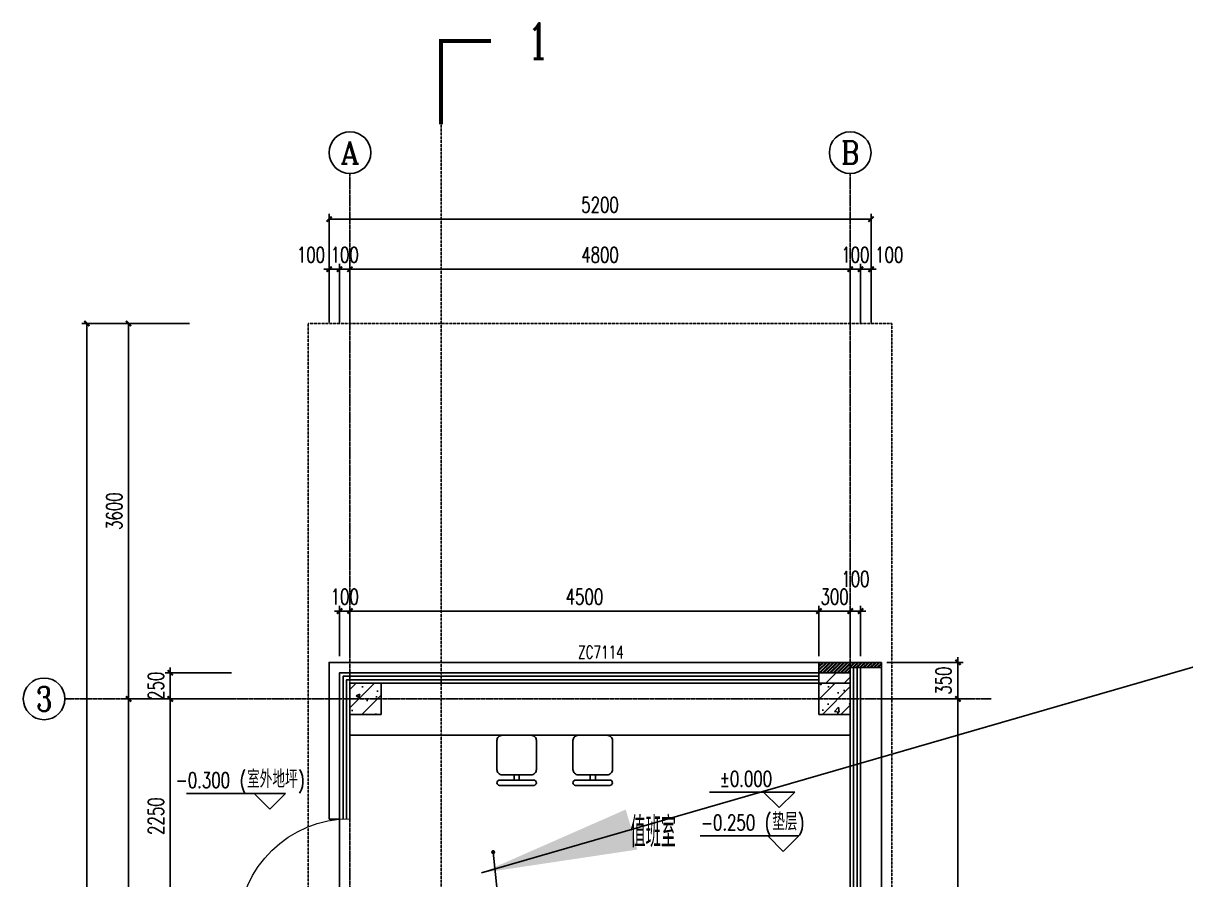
# Model space of a CAD drawing. Extents: x -954573 to 446329, y 489853 to 1226784.
# Drawn here: x -115589 to -104434, y 717985 to 726200 of the extents above; entities that cross this region are included whole.
import ezdxf
from ezdxf.enums import TextEntityAlignment as Align

# ---------------------------------------------------------------- set-up
doc = ezdxf.new("R2010")
doc.units = 0
doc.header["$LTSCALE"] = 10
doc.header["$MEASUREMENT"] = 0
doc.linetypes.add('10平面$0$DOTE', pattern=[2.42, 2, -0.2, 0.02, -0.2])
doc.linetypes.add('10平面$1$DASH', pattern=[0.35, 0.25, -0.1])
doc.layers.get('Defpoints').update_dxf_attribs({"color": 210})
for name, color, linetype in [('10平面$0$A-AXIS-D', 8, 'Continuous'), ('10平面$0$A-AXIS-DOTE', 8, '10平面$0$DOTE'), ('10平面$0$A-AXIS-DP', 8, 'Continuous'), ('10平面$0$A-AXIS-ELEV', 8, 'Continuous'), ('10平面$0$A-AXIS-SYMB', 8, 'Continuous'), ('10平面$0$A-FURN', 8, 'Continuous'), ('10平面$0$A-HATCH-2', 8, 'Continuous'), ('10平面$0$A-LIN-V', 8, 'Continuous'), ('10平面$0$A-TEXT', 8, 'Continuous'), ('10平面$0$A-WINDOW', 8, 'Continuous'), ('10平面$0$AS-COLN', 8, 'Continuous'), ('10平面$0$AS-WALL', 8, 'Continuous'), ('10平面$0$DIM_SYMB', 8, 'Continuous'), ('10平面$0$PUB_HATCH', 8, 'Continuous'), ('10平面$0$PUB_TEXT', 8, 'Continuous'), ('A-LIN-V', 9, 'Continuous'), ('建-引出', 3, 'Continuous')]:
    doc.layers.add(name, color=color, linetype=linetype)
doc.styles.add('10平面$0$_TCH_AXIS', font='COMPLEX', dxfattribs={"bigfont": 'GBCBIG'})
doc.styles.add('10平面$0$_TCH_DIM', font='SIMPLEX', dxfattribs={"bigfont": 'GBCBIG'})
doc.styles.add('10平面$0$_TCH_DIM_T3', font='SIMPLEX', dxfattribs={"width": 0.705882, "bigfont": 'GBCBIG'})
doc.styles.add('10平面$0$_TCH_LABEL', font='COMPLEX', dxfattribs={"bigfont": 'GBCBIG'})
doc.styles.add('10平面$0$_TCH_SPACE', font='SIMPLEX', dxfattribs={"height": 5, "bigfont": 'GBCBIG'})
doc.dimstyles.new('10平面$0$_TCH_ARCH&&50', dxfattribs={"dimtxt": 148.75, "dimasz": 50, "dimexe": 50, "dimexo": 50, "dimgap": 63.125, "dimtad": 1, "dimdec": 0, "dimzin": 0, "dimdsep": 46, "dimtxsty": '10平面$0$_TCH_DIM_T3', "dimblk": '10平面$0$_ArchTick', "dimcen": 0.09, "dimclrt": 7, "dimazin": 2, "dimtfac": 1, "dimtdec": 0, "dimtix": 1, "dimtmove": 2, "dimatfit": 3, "dimfxl": 0, "dimtolj": 1, "dimtzin": 0, "dimarcsym": 0})
pattern_1 = [(45, (0, 0), (-88.388348, 88.388348), []), (50, (0, 0), (358.63009, -31.37607), [37.5, -412.5]), (355, (0, 0), (-69.37567, 376.09607), [30, -330]), (100.4514, (29.9, -2.6), (289.2547, 344.71977), [31.8701, -350.57106]), (46.1842, (0, 100), (533.62052, -82.7595), [56.25, -618.75]), (96.6356, (44.47, 93.1), (467.33135, 487.05894), [47.80514, -525.8565]), (351.1842, (0, 100), (467.33097, 487.0593), [45, -495]), (21, (50, 75), (298.45353, -201.30945), [37.5, -412.5]), (326, (50, 75), (121.65767, 362.57502), [30, -330]), (71.4514, (74.87, 58.22), (420.11131, 161.26525), [31.8701, -350.57106]), (37.5, (0, 0), (6.079928, 166.446927), [0, -326, 0, -335, 0, -331.25]), (7.5, (0, 0), (131.53477, 197.205856), [0, -191, 0, -318.5, 0, -126.25]), (327.5, (-111.5, 0), (266.911218, -11.277436), [0, -125, 0, -390, 0, -517.5]), (317.5, (-161.5, 0), (291.593085, 50.05249), [0, -162.5, 0, -259, 0, -367.5])]

# ---------------------------------------------------------------- blocks, each defined once
blk = doc.blocks.new('10平面$0$_ArchTick')
at = {"color": 0, "linetype": 'ByBlock', "const_width": 0.4}
blk.add_lwpolyline([(-0.5, -0.5), (0.5, 0.5)], dxfattribs=at)
blk = doc.blocks.new('*D3127')
at = {"layer": '10平面$0$A-AXIS-D', "color": 0, "lineweight": -2}
for p, q in [((106744, -85100), (106108, -85100)), ((106158, -89150), (106158, -85100)), ((106744, -89150), (106108, -89150))]:
    blk.add_line(p, q, dxfattribs=at)
at = {"layer": 'Defpoints', "color": 0}
for p in [(106158, -85100), (106794, -85100), (106794, -89150)]:
    blk.add_point(p, dxfattribs=at)
at = {"layer": '10平面$0$A-AXIS-D', "color": 0, "lineweight": -2, "xscale": 50, "yscale": 50, "zscale": 50}
for p, rotation in [((106158, -85100), 90), ((106158, -89150), 270)]:
    blk.add_blockref('10平面$0$_ArchTick', p, dxfattribs=dict(at, rotation=rotation))
at = {"layer": '10平面$0$A-AXIS-D', "color": 7, "insert": (106021, -87125), "char_height": 148.8, "attachment_point": 5, "rotation": 90, "style": '10平面$0$_TCH_DIM_T3'}
blk.add_mtext('\\A1;4050', dxfattribs=at)
blk = doc.blocks.new('*D3128')
at = {"layer": '10平面$0$A-AXIS-D', "color": 0, "lineweight": -2}
for p, q in [((106744, -81500), (106108, -81500)), ((106158, -85100), (106158, -81500)), ((106744, -85100), (106108, -85100))]:
    blk.add_line(p, q, dxfattribs=at)
at = {"layer": 'Defpoints', "color": 0}
for p in [(106158, -81500), (106794, -81500), (106794, -85100)]:
    blk.add_point(p, dxfattribs=at)
at = {"layer": '10平面$0$A-AXIS-D', "color": 0, "lineweight": -2, "xscale": 50, "yscale": 50, "zscale": 50}
for p, rotation in [((106158, -81500), 90), ((106158, -85100), 270)]:
    blk.add_blockref('10平面$0$_ArchTick', p, dxfattribs=dict(at, rotation=rotation))
at = {"layer": '10平面$0$A-AXIS-D', "color": 7, "insert": (106021, -83300), "char_height": 148.8, "attachment_point": 5, "rotation": 90, "style": '10平面$0$_TCH_DIM_T3'}
blk.add_mtext('\\A1;3600', dxfattribs=at)
blk = doc.blocks.new('*D3133')
at = {"layer": '10平面$0$A-AXIS-D', "color": 0, "lineweight": -2}
for p, q in [((106744, -81500), (105708, -81500)), ((105758, -95750), (105758, -81500)), ((106744, -95750), (105708, -95750))]:
    blk.add_line(p, q, dxfattribs=at)
at = {"layer": 'Defpoints', "color": 0}
for p in [(105758, -81500), (106794, -81500), (106794, -95750)]:
    blk.add_point(p, dxfattribs=at)
at = {"layer": '10平面$0$A-AXIS-D', "color": 0, "lineweight": -2, "xscale": 50, "yscale": 50, "zscale": 50}
for p, rotation in [((105758, -81500), 90), ((105758, -95750), 270)]:
    blk.add_blockref('10平面$0$_ArchTick', p, dxfattribs=dict(at, rotation=rotation))
at = {"layer": '10平面$0$A-AXIS-D', "color": 7, "insert": (105621, -88625), "char_height": 148.8, "attachment_point": 5, "rotation": 90, "style": '10平面$0$_TCH_DIM_T3'}
blk.add_mtext('\\A1;14250', dxfattribs=at)
blk = doc.blocks.new('*D3134')
at = {"layer": '10平面$0$A-AXIS-D', "color": 0, "lineweight": -2}
for p, q in [((113182, -80979), (113132, -80979)), ((113182, -81490), (113182, -80929)), ((113182, -80979), (113282, -80979)), ((113282, -81490), (113282, -80929)), ((113282, -80979), (113332, -80979))]:
    blk.add_line(p, q, dxfattribs=at)
at = {"layer": 'Defpoints', "color": 0}
for p in [(113282, -80979), (113182, -81540), (113282, -81540)]:
    blk.add_point(p, dxfattribs=at)
at = {"layer": '10平面$0$A-AXIS-D', "color": 0, "lineweight": -2, "xscale": 50, "yscale": 50, "zscale": 50}
blk.add_blockref('10平面$0$_ArchTick', (113182, -80979), dxfattribs=at)
at = {"layer": '10平面$0$A-AXIS-D', "color": 0, "lineweight": -2, "xscale": 50, "yscale": 50, "zscale": 50, "rotation": 180}
blk.add_blockref('10平面$0$_ArchTick', (113282, -80979), dxfattribs=at)
at = {"layer": '10平面$0$A-AXIS-D', "color": 7, "insert": (113457, -80841), "char_height": 148.8, "attachment_point": 5, "style": '10平面$0$_TCH_DIM_T3'}
blk.add_mtext('\\A1;100', dxfattribs=at)
blk = doc.blocks.new('*D3135')
at = {"layer": '10平面$0$A-AXIS-D', "color": 0, "lineweight": -2}
for p, q in [((113082, -80979), (113032, -80979)), ((113082, -81490), (113082, -80929)), ((113082, -80979), (113182, -80979)), ((113182, -81490), (113182, -80929)), ((113182, -80979), (113232, -80979))]:
    blk.add_line(p, q, dxfattribs=at)
at = {"layer": 'Defpoints', "color": 0}
for p in [(113182, -80979), (113082, -81540), (113182, -81540)]:
    blk.add_point(p, dxfattribs=at)
at = {"layer": '10平面$0$A-AXIS-D', "color": 0, "lineweight": -2, "xscale": 50, "yscale": 50, "zscale": 50}
blk.add_blockref('10平面$0$_ArchTick', (113082, -80979), dxfattribs=at)
at = {"layer": '10平面$0$A-AXIS-D', "color": 0, "lineweight": -2, "xscale": 50, "yscale": 50, "zscale": 50, "rotation": 180}
blk.add_blockref('10平面$0$_ArchTick', (113182, -80979), dxfattribs=at)
at = {"layer": '10平面$0$A-AXIS-D', "color": 7, "insert": (113132, -80841), "char_height": 148.8, "attachment_point": 5, "style": '10平面$0$_TCH_DIM_T3'}
blk.add_mtext('\\A1;100', dxfattribs=at)
blk = doc.blocks.new('*D3136')
at = {"layer": '10平面$0$A-AXIS-D', "color": 0, "lineweight": -2}
for p, q in [((108282, -81490), (108282, -80929)), ((108282, -80979), (113082, -80979)), ((113082, -81490), (113082, -80929))]:
    blk.add_line(p, q, dxfattribs=at)
at = {"layer": 'Defpoints', "color": 0}
for p in [(113082, -80979), (108282, -81540), (113082, -81540)]:
    blk.add_point(p, dxfattribs=at)
at = {"layer": '10平面$0$A-AXIS-D', "color": 0, "lineweight": -2, "xscale": 50, "yscale": 50, "zscale": 50, "rotation": 180}
blk.add_blockref('10平面$0$_ArchTick', (108282, -80979), dxfattribs=at)
at = {"layer": '10平面$0$A-AXIS-D', "color": 0, "lineweight": -2, "xscale": 50, "yscale": 50, "zscale": 50}
blk.add_blockref('10平面$0$_ArchTick', (113082, -80979), dxfattribs=at)
at = {"layer": '10平面$0$A-AXIS-D', "color": 7, "insert": (110682, -80841), "char_height": 148.8, "attachment_point": 5, "style": '10平面$0$_TCH_DIM_T3'}
blk.add_mtext('\\A1;4800', dxfattribs=at)
blk = doc.blocks.new('*D3137')
at = {"layer": '10平面$0$A-AXIS-D', "color": 0, "lineweight": -2}
for p, q in [((108182, -80979), (108132, -80979)), ((108182, -81490), (108182, -80929)), ((108182, -80979), (108282, -80979)), ((108282, -81490), (108282, -80929)), ((108282, -80979), (108332, -80979))]:
    blk.add_line(p, q, dxfattribs=at)
at = {"layer": 'Defpoints', "color": 0}
for p in [(108282, -80979), (108182, -81540), (108282, -81540)]:
    blk.add_point(p, dxfattribs=at)
at = {"layer": '10平面$0$A-AXIS-D', "color": 0, "lineweight": -2, "xscale": 50, "yscale": 50, "zscale": 50}
blk.add_blockref('10平面$0$_ArchTick', (108182, -80979), dxfattribs=at)
at = {"layer": '10平面$0$A-AXIS-D', "color": 0, "lineweight": -2, "xscale": 50, "yscale": 50, "zscale": 50, "rotation": 180}
blk.add_blockref('10平面$0$_ArchTick', (108282, -80979), dxfattribs=at)
at = {"layer": '10平面$0$A-AXIS-D', "color": 7, "insert": (108232, -80841), "char_height": 148.8, "attachment_point": 5, "style": '10平面$0$_TCH_DIM_T3'}
blk.add_mtext('\\A1;100', dxfattribs=at)
blk = doc.blocks.new('*D3138')
at = {"layer": '10平面$0$A-AXIS-D', "color": 0, "lineweight": -2}
for p, q in [((108083, -80979), (108033, -80979)), ((108083, -81490), (108083, -80929)), ((108083, -80979), (108182, -80979)), ((108182, -81490), (108182, -80929)), ((108182, -80979), (108232, -80979))]:
    blk.add_line(p, q, dxfattribs=at)
at = {"layer": 'Defpoints', "color": 0}
for p in [(108182, -80979), (108083, -81540), (108182, -81540)]:
    blk.add_point(p, dxfattribs=at)
at = {"layer": '10平面$0$A-AXIS-D', "color": 0, "lineweight": -2, "xscale": 50, "yscale": 50, "zscale": 50}
blk.add_blockref('10平面$0$_ArchTick', (108083, -80979), dxfattribs=at)
at = {"layer": '10平面$0$A-AXIS-D', "color": 0, "lineweight": -2, "xscale": 50, "yscale": 50, "zscale": 50, "rotation": 180}
blk.add_blockref('10平面$0$_ArchTick', (108182, -80979), dxfattribs=at)
at = {"layer": '10平面$0$A-AXIS-D', "color": 7, "insert": (107908, -80841), "char_height": 148.8, "attachment_point": 5, "style": '10平面$0$_TCH_DIM_T3'}
blk.add_mtext('\\A1;100', dxfattribs=at)
blk = doc.blocks.new('*D3139')
at = {"layer": '10平面$0$A-AXIS-D', "color": 0, "lineweight": -2}
for p, q in [((108083, -81490), (108083, -80449)), ((108083, -80499), (113282, -80499)), ((113282, -81490), (113282, -80449))]:
    blk.add_line(p, q, dxfattribs=at)
at = {"layer": 'Defpoints', "color": 0}
for p in [(113282, -80499), (108083, -81540), (113282, -81540)]:
    blk.add_point(p, dxfattribs=at)
at = {"layer": '10平面$0$A-AXIS-D', "color": 0, "lineweight": -2, "xscale": 50, "yscale": 50, "zscale": 50, "rotation": 180}
blk.add_blockref('10平面$0$_ArchTick', (108083, -80499), dxfattribs=at)
at = {"layer": '10平面$0$A-AXIS-D', "color": 0, "lineweight": -2, "xscale": 50, "yscale": 50, "zscale": 50}
blk.add_blockref('10平面$0$_ArchTick', (113282, -80499), dxfattribs=at)
at = {"layer": '10平面$0$A-AXIS-D', "color": 7, "insert": (110682, -80361), "char_height": 148.8, "attachment_point": 5, "style": '10平面$0$_TCH_DIM_T3'}
blk.add_mtext('\\A1;5200', dxfattribs=at)
blk = doc.blocks.new('*D3299')
at = {"layer": '10平面$0$A-AXIS-DP', "color": 0, "lineweight": -2}
for p, q in [((-113592, 617970), (-114228, 617970)), ((-114178, 615720), (-114178, 617970)), ((-113592, 615720), (-114228, 615720))]:
    blk.add_line(p, q, dxfattribs=at)
at = {"layer": 'Defpoints', "color": 0}
for p in [(-114178, 617970), (-113542, 617970), (-113542, 615720)]:
    blk.add_point(p, dxfattribs=at)
at = {"layer": '10平面$0$A-AXIS-DP', "color": 0, "lineweight": -2, "xscale": 50, "yscale": 50, "zscale": 50}
for p, rotation in [((-114178, 617970), 90), ((-114178, 615720), 270)]:
    blk.add_blockref('10平面$0$_ArchTick', p, dxfattribs=dict(at, rotation=rotation))
at = {"layer": '10平面$0$A-AXIS-DP', "color": 7, "insert": (-114316, 616845), "char_height": 148.8, "attachment_point": 5, "rotation": 90, "style": '10平面$0$_TCH_DIM_T3'}
blk.add_mtext('\\A1;2250', dxfattribs=at)
blk = doc.blocks.new('*D3300')
at = {"layer": '10平面$0$A-AXIS-DP', "color": 0, "lineweight": -2}
for p, q in [((-113592, 618220), (-114228, 618220)), ((-114178, 618220), (-114178, 618270)), ((-114178, 617970), (-114178, 618220)), ((-113592, 617970), (-114228, 617970)), ((-114178, 617970), (-114178, 617920))]:
    blk.add_line(p, q, dxfattribs=at)
at = {"layer": 'Defpoints', "color": 0}
for p in [(-114178, 618220), (-113542, 618220), (-113542, 617970)]:
    blk.add_point(p, dxfattribs=at)
at = {"layer": '10平面$0$A-AXIS-DP', "color": 0, "lineweight": -2, "xscale": 50, "yscale": 50, "zscale": 50}
for p, rotation in [((-114178, 618220), 270), ((-114178, 617970), 90)]:
    blk.add_blockref('10平面$0$_ArchTick', p, dxfattribs=dict(at, rotation=rotation))
at = {"layer": '10平面$0$A-AXIS-DP', "color": 7, "insert": (-114316, 618095), "char_height": 148.8, "attachment_point": 5, "rotation": 90, "style": '10平面$0$_TCH_DIM_T3'}
blk.add_mtext('\\A1;250', dxfattribs=at)
blk = doc.blocks.new('*D3301')
at = {"layer": '10平面$0$A-AXIS-DP', "color": 0, "lineweight": -2}
for p, q in [((-107654, 618812), (-107704, 618812)), ((-107654, 618380), (-107654, 618862)), ((-107654, 618812), (-107554, 618812)), ((-107554, 618380), (-107554, 618862)), ((-107554, 618812), (-107504, 618812))]:
    blk.add_line(p, q, dxfattribs=at)
at = {"layer": 'Defpoints', "color": 0}
for p in [(-107554, 618812), (-107654, 618330), (-107554, 618330)]:
    blk.add_point(p, dxfattribs=at)
at = {"layer": '10平面$0$A-AXIS-DP', "color": 0, "lineweight": -2, "xscale": 50, "yscale": 50, "zscale": 50}
blk.add_blockref('10平面$0$_ArchTick', (-107654, 618812), dxfattribs=at)
at = {"layer": '10平面$0$A-AXIS-DP', "color": 0, "lineweight": -2, "xscale": 50, "yscale": 50, "zscale": 50, "rotation": 180}
blk.add_blockref('10平面$0$_ArchTick', (-107554, 618812), dxfattribs=at)
at = {"layer": '10平面$0$A-AXIS-DP', "color": 7, "insert": (-107604, 619120), "char_height": 148.8, "attachment_point": 5, "style": '10平面$0$_TCH_DIM_T3'}
blk.add_mtext('\\A1;100', dxfattribs=at)
blk = doc.blocks.new('*D3302')
at = {"layer": '10平面$0$A-AXIS-DP', "color": 0, "lineweight": -2}
for p, q in [((-107954, 618812), (-108004, 618812)), ((-107954, 618380), (-107954, 618862)), ((-107954, 618812), (-107654, 618812)), ((-107654, 618380), (-107654, 618862)), ((-107654, 618812), (-107604, 618812))]:
    blk.add_line(p, q, dxfattribs=at)
at = {"layer": 'Defpoints', "color": 0}
for p in [(-107654, 618812), (-107954, 618330), (-107654, 618330)]:
    blk.add_point(p, dxfattribs=at)
at = {"layer": '10平面$0$A-AXIS-DP', "color": 0, "lineweight": -2, "xscale": 50, "yscale": 50, "zscale": 50}
blk.add_blockref('10平面$0$_ArchTick', (-107954, 618812), dxfattribs=at)
at = {"layer": '10平面$0$A-AXIS-DP', "color": 0, "lineweight": -2, "xscale": 50, "yscale": 50, "zscale": 50, "rotation": 180}
blk.add_blockref('10平面$0$_ArchTick', (-107654, 618812), dxfattribs=at)
at = {"layer": '10平面$0$A-AXIS-DP', "color": 7, "insert": (-107804, 618950), "char_height": 148.8, "attachment_point": 5, "style": '10平面$0$_TCH_DIM_T3'}
blk.add_mtext('\\A1;300', dxfattribs=at)
blk = doc.blocks.new('*D3303')
at = {"layer": '10平面$0$A-AXIS-DP', "color": 0, "lineweight": -2}
for p, q in [((-112454, 618380), (-112454, 618862)), ((-112454, 618812), (-107954, 618812)), ((-107954, 618380), (-107954, 618862))]:
    blk.add_line(p, q, dxfattribs=at)
at = {"layer": 'Defpoints', "color": 0}
for p in [(-107954, 618812), (-112454, 618330), (-107954, 618330)]:
    blk.add_point(p, dxfattribs=at)
at = {"layer": '10平面$0$A-AXIS-DP', "color": 0, "lineweight": -2, "xscale": 50, "yscale": 50, "zscale": 50, "rotation": 180}
blk.add_blockref('10平面$0$_ArchTick', (-112454, 618812), dxfattribs=at)
at = {"layer": '10平面$0$A-AXIS-DP', "color": 0, "lineweight": -2, "xscale": 50, "yscale": 50, "zscale": 50}
blk.add_blockref('10平面$0$_ArchTick', (-107954, 618812), dxfattribs=at)
at = {"layer": '10平面$0$A-AXIS-DP', "color": 7, "insert": (-110204, 618950), "char_height": 148.8, "attachment_point": 5, "style": '10平面$0$_TCH_DIM_T3'}
blk.add_mtext('\\A1;4500', dxfattribs=at)
blk = doc.blocks.new('*D3304')
at = {"layer": '10平面$0$A-AXIS-DP', "color": 0, "lineweight": -2}
for p, q in [((-112554, 618812), (-112604, 618812)), ((-112554, 618380), (-112554, 618862)), ((-112554, 618812), (-112454, 618812)), ((-112454, 618380), (-112454, 618862)), ((-112454, 618812), (-112404, 618812))]:
    blk.add_line(p, q, dxfattribs=at)
at = {"layer": 'Defpoints', "color": 0}
for p in [(-112454, 618812), (-112554, 618330), (-112454, 618330)]:
    blk.add_point(p, dxfattribs=at)
at = {"layer": '10平面$0$A-AXIS-DP', "color": 0, "lineweight": -2, "xscale": 50, "yscale": 50, "zscale": 50}
blk.add_blockref('10平面$0$_ArchTick', (-112554, 618812), dxfattribs=at)
at = {"layer": '10平面$0$A-AXIS-DP', "color": 0, "lineweight": -2, "xscale": 50, "yscale": 50, "zscale": 50, "rotation": 180}
blk.add_blockref('10平面$0$_ArchTick', (-112454, 618812), dxfattribs=at)
at = {"layer": '10平面$0$A-AXIS-DP', "color": 7, "insert": (-112504, 618950), "char_height": 148.8, "attachment_point": 5, "style": '10平面$0$_TCH_DIM_T3'}
blk.add_mtext('\\A1;100', dxfattribs=at)
blk = doc.blocks.new('*D3318')
at = {"layer": '10平面$0$A-AXIS-DP', "color": 0, "lineweight": -2}
for p, q in [((-107304, 617970), (-106570, 617970)), ((-106620, 613920), (-106620, 617970)), ((-107304, 613920), (-106570, 613920))]:
    blk.add_line(p, q, dxfattribs=at)
at = {"layer": 'Defpoints', "color": 0}
for p in [(-107354, 617970), (-106620, 617970), (-107354, 613920)]:
    blk.add_point(p, dxfattribs=at)
at = {"layer": '10平面$0$A-AXIS-DP', "color": 0, "lineweight": -2, "xscale": 50, "yscale": 50, "zscale": 50}
for p, rotation in [((-106620, 617970), 90), ((-106620, 613920), 270)]:
    blk.add_blockref('10平面$0$_ArchTick', p, dxfattribs=dict(at, rotation=rotation))
at = {"layer": '10平面$0$A-AXIS-DP', "color": 7, "insert": (-106758, 615945), "char_height": 148.8, "attachment_point": 5, "rotation": 90, "style": '10平面$0$_TCH_DIM_T3'}
blk.add_mtext('\\A1;4050', dxfattribs=at)
blk = doc.blocks.new('*D3319')
at = {"layer": '10平面$0$A-AXIS-DP', "color": 0, "lineweight": -2}
for p, q in [((-106620, 618320), (-106620, 618370)), ((-107304, 618320), (-106570, 618320)), ((-106620, 617970), (-106620, 618320)), ((-107304, 617970), (-106570, 617970)), ((-106620, 617970), (-106620, 617920))]:
    blk.add_line(p, q, dxfattribs=at)
at = {"layer": 'Defpoints', "color": 0}
for p in [(-107354, 618320), (-106620, 618320), (-107354, 617970)]:
    blk.add_point(p, dxfattribs=at)
at = {"layer": '10平面$0$A-AXIS-DP', "color": 0, "lineweight": -2, "xscale": 50, "yscale": 50, "zscale": 50}
for p, rotation in [((-106620, 618320), 270), ((-106620, 617970), 90)]:
    blk.add_blockref('10平面$0$_ArchTick', p, dxfattribs=dict(at, rotation=rotation))
at = {"layer": '10平面$0$A-AXIS-DP', "color": 7, "insert": (-106758, 618145), "char_height": 148.8, "attachment_point": 5, "rotation": 90, "style": '10平面$0$_TCH_DIM_T3'}
blk.add_mtext('\\A1;350', dxfattribs=at)
blk = doc.blocks.new('10平面$0$$plan$00002451')
at = {"layer": '10平面$0$A-FURN'}
for p, q in [((25.26792, -50.53584), (-25.26792, -50.53584)), ((25.26792, -101.07168), (-25.26792, -101.07168))]:
    blk.add_line(p, q, dxfattribs=at)
blk.add_lwpolyline([(-25.26792, -50.53584), (-25.26792, -101.07168), (-138.97356, -101.07168, 0.4142135624), (-189.5094, -151.60752), (-189.5094, -429.55464, 0.4142135624), (-138.97356, -480.09048), (138.97356, -480.09048, 0.4142135624), (189.5094, -429.55464), (189.5094, -151.60752, 0.4142135624), (138.97356, -101.07168), (25.26792, -101.07168), (25.26792, -50.53584), (164.24148, -50.53584, 1), (164.24148, 0), (-164.24148, 0, 1), (-164.24148, -50.53584)], format="xyb", close=True, dxfattribs=at)
blk = doc.blocks.new('10平面$0$$DorLib2D$00000001')
for p, q in [((0.45, 0.975), (0.5, 0.975)), ((0.45, 0), (0.45, 0.975)), ((0.5, 0), (0.5, 0.975)), ((0.5, 0), (0.45, 0))]:
    blk.add_line(p, q)
at = {"lineweight": 13}
blk.add_arc((0.475, 0), 0.975, 91.4693, 180, dxfattribs=at)
blk = doc.blocks.new('10平面$0$dote')
at = {"layer": '10平面$0$A-AXIS-D'}
for centre in [(108282.2, -79860.8), (113082.2, -79860.8), (105347.2, -85100)]:
    blk.add_circle(centre, 200, dxfattribs=at)
at = {"layer": '10平面$0$A-AXIS-DOTE'}
for p, q in [((108282.2, -97318.5), (108282.2, -80060.8)), ((113082.2, -97318.5), (113082.2, -80060.8)), ((105547.2, -85100), (114434.2, -85100))]:
    blk.add_line(p, q, dxfattribs=at)
at = {"layer": '10平面$0$PUB_TEXT', "style": '10平面$0$_TCH_AXIS'}
for s, height, p, p2 in [('A', 212.6, (108191.1, -79967.1), (108373.3, -79967.1)), ('B', 217.6, (112994.1, -79969.6), (113170.3, -79969.6)), ('3', 233, (105269.5, -85216.5), (105424.8, -85216.5))]:
    blk.add_text(s, height=height, dxfattribs=at).set_placement(p, p2, align=Align.FIT)
at = {"layer": '10平面$0$A-AXIS-D'}
for p1, p2, distance, picture, middle in [((108082.5, -81539.7), (113282.2, -81539.7), 1041.1, '*D3139', (110682.4, -80361.1)), ((108182.2, -81539.7), (108282.2, -81539.7), 561.1, '*D3137', (108232.2, -80841.1)), ((108282.2, -81539.7), (113082.2, -81539.7), 561.1, '*D3136', (110682.2, -80841.1)), ((113082.2, -81539.7), (113182.2, -81539.7), 561.1, '*D3135', (113132.2, -80841.1)), ((106794.2, -95749.7), (106794.2, -81500), 1036, '*D3133', (105620.7, -88624.8)), ((106794.2, -85100), (106794.2, -81500), 636, '*D3128', (106020.7, -83300)), ((106794.2, -89149.7), (106794.2, -85100), 636, '*D3127', (106020.7, -87124.8))]:
    dim = blk.add_aligned_dim(p1=p1, p2=p2, distance=distance, dimstyle='10平面$0$_TCH_ARCH&&50', dxfattribs=at)
    dim.commit()
    dim.dimension.update_dxf_attribs({"geometry": picture, "text_midpoint": middle})
for base, p1, p2, picture, middle in [((108182.2, -80978.6), (108082.5, -81539.7), (108182.2, -81539.7), '*D3138', (107907.5, -80841.1)), ((113282.2, -80978.6), (113182.2, -81539.7), (113282.2, -81539.7), '*D3134', (113457.2, -80841.1))]:
    dim = blk.add_linear_dim(base=base, p1=p1, p2=p2, angle=0, dimstyle='10平面$0$_TCH_ARCH&&50', dxfattribs=at)
    dim.commit()
    dim.dimension.update_dxf_attribs({"geometry": picture, "text_midpoint": middle, "dimtype": 129})
blk = doc.blocks.new('10平面$0$42342343')
at = {"layer": '10平面$0$A-HATCH-2'}
h = blk.add_hatch(dxfattribs=at)
h.set_pattern_fill('ANSI32', color=256, scale=5)
h.set_pattern_definition([(45, (-0.0001, 100), (-16.8379802, 16.8379802), []), (45, (11.225, 100), (-16.8379802, 16.8379802), [])])
h.paths.add_polyline_path([(-107354.2, 618270.3), (-107354.2, 618320.3), (-107954.2, 618320.3), (-107954.2, 618220.3), (-107654.2, 618220.3), (-107654.2, 618270.3)])
at = {"layer": '10平面$0$PUB_HATCH'}
h = blk.add_hatch(dxfattribs=at)
h.set_pattern_fill('普通砖', color=256, scale=50, style=0)
h.set_pattern_definition([(45, (0, 89.76), (-88.388383, 88.388383), [])])
h.paths.add_polyline_path([(-107954.2, 618120.3), (-107654.2, 618120.3), (-107654.2, 618220.3), (-107954.2, 618220.3)])
h = blk.add_hatch(dxfattribs=at)
h.set_pattern_fill('钢筋混凝土', color=256, scale=50, style=0)
h.set_pattern_definition(pattern_1)
h.paths.add_polyline_path([(-112454.2, 618120.3), (-112454.2, 617820.3), (-112154.2, 617820.3), (-112154.2, 618120.3)])
h = blk.add_hatch(dxfattribs=at)
h.set_pattern_fill('钢筋混凝土', color=256, scale=50, style=0)
h.set_pattern_definition(pattern_1)
h.paths.add_polyline_path([(-107954.2, 618120.3), (-107954.2, 617820.3), (-107654.2, 617820.3), (-107654.2, 618120.3)])
at = {"layer": '10平面$0$A-AXIS-ELEV'}
for p, q in [((-113072.2, 617063.5), (-114021.3, 617063.5)), ((-113222.2, 616913.5), (-113372.2, 617063.5)), ((-113222.2, 616913.5), (-113072.2, 617063.5)), ((-108186.6, 617076.7), (-109002.6, 617076.7)), ((-108336.6, 616926.7), (-108486.6, 617076.7)), ((-108336.6, 616926.7), (-108186.6, 617076.7))]:
    blk.add_line(p, q, dxfattribs=at)
at = {"layer": '10平面$0$A-AXIS-SYMB', "linetype": '10平面$1$DASH'}
blk.add_line((-111580, 623480), (-111580, 605820), dxfattribs=at)
at = {"layer": '10平面$0$A-AXIS-SYMB', "const_width": 40}
blk.add_lwpolyline([(-111100, 624280), (-111580, 624280), (-111580, 623480)], dxfattribs=at)
at = {"layer": '10平面$0$A-FURN'}
blk.add_lwpolyline([(-112454.2, 617620.3), (-112454.2, 618120.3), (-107654.2, 618120.3), (-107654.2, 617620.3), (-107754.2, 617620.3), (-107754.2, 617620.3)], close=True, dxfattribs=at)
at = {"layer": '10平面$0$A-LIN-V'}
for p, q in [((-107354.2, 618270.3), (-107354.2, 612270.3)), ((-112553.9, 616815.8), (-112653.9, 616815.8))]:
    blk.add_line(p, q, dxfattribs=at)
blk.add_lwpolyline([(-112653.9, 616815.8), (-112653.9, 618320.3), (-107454.2, 618320.3), (-107954.2, 618320.3)], dxfattribs=at)
at = {"layer": '10平面$0$A-WINDOW'}
for p, q in [((-107954.2, 618320.3), (-107354.2, 618320.3)), ((-107954.2, 618270.3), (-107954.2, 618320.3)), ((-107654.2, 618270.3), (-107354.2, 618270.3)), ((-107354.2, 618270.3), (-107354.2, 618320.3))]:
    blk.add_line(p, q, dxfattribs=at)
for points in [[(-107954.2, 618220.3), (-112553.9, 618220.3), (-112553.9, 615720.3)], [(-107954.2, 618270.3), (-107954.2, 618220.3), (-107654.2, 618220.3), (-107654.2, 618270.3)], [(-107654.2, 612270.3), (-107654.2, 618270.3)], [(-107621.2, 612270.3), (-107621.2, 618270.3)], [(-107587.2, 612270.3), (-107587.2, 618270.3)], [(-107554.2, 612270.3), (-107554.2, 618270.3)], [(-107954.2, 618187.3), (-112520.9, 618187.3), (-112520.9, 616820.3)], [(-107954.2, 618153.3), (-112486.9, 618153.3), (-112486.9, 616820.3)], [(-107654.2, 618120.3), (-112453.9, 618120.3), (-112453.9, 616820.3)]]:
    blk.add_lwpolyline(points, dxfattribs=at)
at = {"layer": '10平面$0$AS-COLN'}
for p, q in [((-112454.2, 618120.3), (-112454.2, 617820.3)), ((-112154.2, 618120.3), (-112454.2, 618120.3)), ((-112154.2, 617820.3), (-112154.2, 618120.3)), ((-107954.2, 618120.3), (-107954.2, 617820.3)), ((-107654.2, 618120.3), (-107954.2, 618120.3)), ((-107654.2, 617820.3), (-107654.2, 618120.3)), ((-112454.2, 617820.3), (-112154.2, 617820.3)), ((-107954.2, 617820.3), (-107654.2, 617820.3))]:
    blk.add_line(p, q, dxfattribs=at)
at = {"layer": '10平面$0$AS-WALL'}
for p, q in [((-107954.2, 618220.3), (-107654.2, 618220.3)), ((-107954.2, 618220.3), (-107954.2, 618120.3)), ((-107654.2, 618220.3), (-107654.2, 618120.3)), ((-107954.2, 618120.3), (-107654.2, 618120.3))]:
    blk.add_line(p, q, dxfattribs=at)
at = {"layer": '10平面$0$AS-WALL', "linetype": '10平面$1$DASH'}
blk.add_lwpolyline([(-112854.2, 607320.3), (-112854.2, 621570), (-107254.2, 621570), (-107254.2, 607320.3)], close=True, dxfattribs=at)
at = {"layer": '10平面$0$A-FURN', "rotation": 180}
for p in [(-110854.5, 617140.3), (-110124.5, 617140.3)]:
    blk.add_blockref('10平面$0$$plan$00002451', p, dxfattribs=at)
at = {"layer": '10平面$0$A-WINDOW', "xscale": -1100, "yscale": 1100, "zscale": 200, "rotation": 89.99999999999999}
blk.add_blockref('10平面$0$$DorLib2D$00000001', (-112454.8, 616270.3), dxfattribs=at)
at = {"layer": '10平面$0$A-TEXT', "style": '10平面$0$_TCH_SPACE', "width": 0.7}
for s, height, p in [('ZC7114', 120.57, (-110265.3, 618358.1)), ('值班室', 289.36, (-109763.3, 616547.4))]:
    blk.add_text(s, height=height, dxfattribs=at).set_placement(p)
at = {"layer": '10平面$0$PUB_TEXT', "width": 0.705882}
for s, height, style, p in [('1', 340, '10平面$0$_TCH_LABEL', (-110751.4, 624110)), ('-0.300', 148.75, '10平面$0$_TCH_DIM', (-114127, 617116)), ('(', 148.8, '10平面$0$_TCH_DIM', (-113512, 617116)), (')', 148.8, '10平面$0$_TCH_DIM', (-112950.5, 617116)), ('%%P0.000', 148.75, '10平面$0$_TCH_DIM', (-108907.6, 617129.2))]:
    blk.add_text(s, height=height, dxfattribs=dict(at, style=style)).set_placement(p)
at = {"layer": '10平面$0$PUB_TEXT', "style": '10平面$0$_TCH_DIM'}
blk.add_text('室外地坪', height=168.79, dxfattribs=at).set_placement((-113442, 617116))
at = {"layer": '10平面$0$A-AXIS-DP'}
dim = blk.add_linear_dim(base=(-107554.2, 618812.3), p1=(-107654.2, 618330.3), p2=(-107554.2, 618330.3), angle=0, dimstyle='10平面$0$_TCH_ARCH&&50', dxfattribs=at)
dim.commit()
dim.dimension.update_dxf_attribs({"geometry": '*D3301', "text_midpoint": (-107604.2, 619120), "dimtype": 129})
for p1, p2, distance, picture, middle in [((-112554.2, 618330.3), (-112454.2, 618330.3), 482, '*D3304', (-112504.2, 618949.8)), ((-112454.2, 618330.3), (-107954.2, 618330.3), 482, '*D3303', (-110204.2, 618949.8)), ((-107954.2, 618330.3), (-107654.2, 618330.3), 482, '*D3302', (-107804.2, 618949.8)), ((-107354.2, 617970), (-107354.2, 618320.3), -734, '*D3319', (-106757.7, 618145.2)), ((-113542.2, 617970), (-113542.2, 618220.3), 636, '*D3300', (-114315.7, 618095.2)), ((-113542.2, 615720.3), (-113542.2, 617970), 636, '*D3299', (-114315.7, 616845.2)), ((-107354.2, 613920.3), (-107354.2, 617970), -734, '*D3318', (-106757.7, 615945.2))]:
    dim = blk.add_aligned_dim(p1=p1, p2=p2, distance=distance, dimstyle='10平面$0$_TCH_ARCH&&50', dxfattribs=at)
    dim.commit()
    dim.dimension.update_dxf_attribs({"geometry": picture, "text_midpoint": middle})
blk = doc.blocks.new('10平面')
at = {"layer": '10平面$0$A-AXIS-ELEV'}
for p, q in [((-108145.9, 718406.7), (-109095, 718406.7)), ((-108295.9, 718256.7), (-108445.9, 718406.7)), ((-108295.9, 718256.7), (-108145.9, 718406.7))]:
    blk.add_line(p, q, dxfattribs=at)
at = {"layer": '10平面$0$DIM_SYMB'}
blk.add_line((-111080, 718250), (-110690, 714550), dxfattribs=at)
at = {"layer": '10平面$0$DIM_SYMB', "const_width": 20}
blk.add_lwpolyline([(-111081, 718259.9, 1), (-111079, 718240.1, 1)], format="xyb", close=True, dxfattribs=at)
at = {"layer": '10平面$0$A-LIN-V'}
blk.add_blockref('10平面$0$42342343', (0, 101750), dxfattribs=at)
at = {"layer": '10平面$0$AS-WALL'}
blk.add_blockref('10平面$0$dote', (-220736.4, 804820), dxfattribs=at)
at = {"layer": '10平面$0$PUB_TEXT', "style": '10平面$0$_TCH_DIM', "width": 0.705882}
for s, height, p in [('(', 148.8, (-108472.5, 718459.2)), (')', 148.8, (-108156.7, 718459.2)), ('-0.250', 148.75, (-109087.5, 718459.2))]:
    blk.add_text(s, height=height, dxfattribs=at).set_placement(p)
at = {"layer": '10平面$0$PUB_TEXT', "style": '10平面$0$_TCH_DIM'}
blk.add_text('垫层', height=168.79, dxfattribs=at).set_placement((-108402.5, 718459.2))

msp = doc.modelspace()

# ---------------------------------------------------------------- block references
at = {"layer": 'A-LIN-V'}
msp.add_blockref('10平面', (0, 0), dxfattribs=at)

# ---------------------------------------------------------------- next in the draw order: hatches: boundary and pattern name
at = {"layer": '建-引出'}
msp.add_hatch(color=256, dxfattribs=at).paths.add_polyline_path([(-111193.1, 718050), (-109696.6, 718274.5), (-109807.7, 718658.7)], flags=17)

# ---------------------------------------------------------------- next in the draw order: linework, layer by layer
msp.add_line((-111193.1, 718050), (-96700, 722240), dxfattribs=at)

doc.saveas('drawing.dxf')
